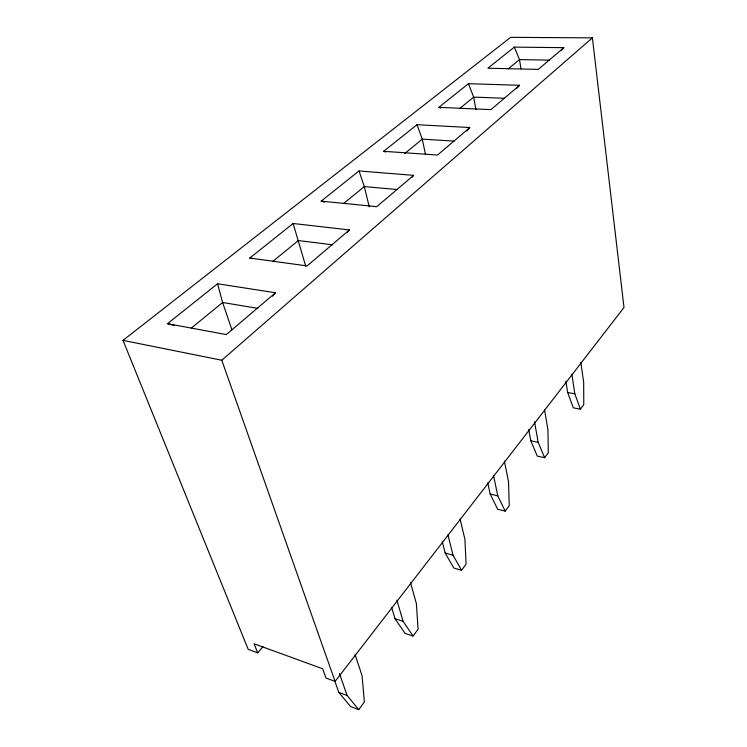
<?xml version="1.0" encoding="UTF-8"?>
<svg xmlns="http://www.w3.org/2000/svg" width="747" height="747" viewBox="0 0 747 747"><rect width="100%" height="100%" fill="white"/><g stroke="black" fill="none" stroke-linecap="round" stroke-linejoin="round"><path stroke-width="1.12" d="M334.563 680.386L338.793 692.385L350.53 706.541L358.728 709.65L364.359 702.021L362.071 675.662L355.077 654.624M391.708 607.6L395.014 618.721L405.079 633.409L413.044 636.033L418.068 629.226L416.396 603.688L410.495 582.585M442.317 541.715L445.165 553.013L453.831 568.037L461.581 570.26L466.081 564.162L464.923 539.418L460.115 519.109M487.754 482.749L490.172 494.028L497.679 509.258L505.205 511.135L509.258 505.644L508.52 481.666L504.374 461.076M528.708 429.376L530.8 440.805L537.317 456.118L544.628 457.715L548.298 452.729L547.915 429.497L544.591 410.112M565.871 381.138L567.655 392.52L573.332 407.843L580.428 409.188L583.771 404.659L583.668 382.128L580.811 362.51M257.706 652.85L254.083 643.783L322.676 668.78L325.991 678.043L335.086 681.404L623.988 307.484L592.399 37.854L510.621 37.35L123.012 340.371L248.2 649.348L257.706 652.85L263 646.641M272.478 296.167L275.494 292.768L217.554 283.757L167.496 323.675L174.135 325.412M347.159 232.466L349.428 229.927L293.123 223.493L249.797 258.042L252.019 258.695M412.092 177.058L413.623 175.358L359.036 170.942L321.173 201.139L324.375 202.166M466.782 130.977L469.107 128.4M516.625 88.557L519.585 85.279L468.425 83.711L438.797 107.344L440.842 108.11M561.567 50.17L563.826 47.668L514.319 47.117L487.838 68.238L538.307 69.368L563.826 47.668M123.012 340.371L221.775 360.231L592.399 37.854M275.494 292.768L226.322 334.572L167.496 323.675M349.428 229.927L307.082 265.923L249.797 258.042M413.623 175.358L376.777 206.676L321.173 201.139M519.585 85.279L490.956 109.622L438.797 107.344M191.428 327.998L222.615 302.488L257.771 308.343M272.468 261.702L298.314 240.553L332.396 244.764M343.807 203.343L364.284 186.591L397.236 189.533M404.706 153.527L422.279 139.147L454.083 141.09M459.47 108.717L473.663 97.11L504.346 98.259M508.175 68.883L519.51 59.601L549.082 60.124M383.65 151.314L417.013 124.712L469.882 127.532L437.527 155.04L383.65 151.314L385.732 152.043M567.655 392.52L574.835 393.828L580.428 409.188M530.8 440.805L538.195 442.355L544.628 457.715M490.172 494.028L497.791 495.877L505.205 511.135M445.165 553.013L453.009 555.198L461.581 570.26M395.014 618.721L403.091 621.327L413.044 636.033M338.793 692.385L347.103 695.485L358.728 709.65M514.319 47.117L519.51 59.601L520.93 68.789M468.425 83.711L473.663 97.11L475.914 109.566M417.013 124.712L422.279 139.147L425.388 153.929M221.775 360.231L335.086 681.404M339.493 673.626L347.103 695.485M231.934 329.838L222.615 302.488L217.554 283.757M359.036 170.942L364.284 186.591L369.27 206.854M293.123 223.493L305.738 266.24M396.9 600.14L403.091 621.327M447.967 534.805L453.009 555.198M493.515 475.512L497.791 495.877M534.516 421.728L538.195 442.355M571.885 374.434L574.835 393.828"/></g></svg>
